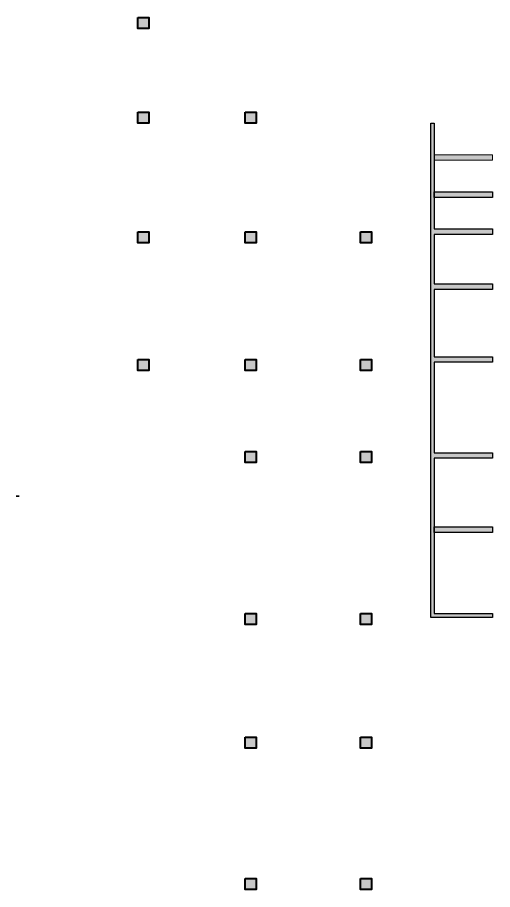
# Model space of a CAD drawing. Header units: millimetres. Extents: x -2800 to 233965, y -10798 to 95800.
# Drawn here: x 182433 to 217000, y 8500 to 72000 of the extents above; entities that cross this region are included whole.
import ezdxf

# ---------------------------------------------------------------- set-up
doc = ezdxf.new("R2010")
doc.units = ezdxf.units.MM
for name, color, linetype, lineweight in [('C1', 20, 'Continuous', 35), ('NDC_S-COLUMN', 4, 'Continuous', 40), ('NDC_S_HATCH COLUMN AND WALL', 251, 'Continuous', 13), ('POD_Core wall_5(B3-B1)$0$NDC_S_HATCH COLUMN AND WALL', 251, 'Continuous', 13), ('POD_Core wall_5(B3-B1)$0$NDC_S_WALL', 6, 'Continuous', 25)]:
    doc.layers.add(name, color=color, linetype=linetype, lineweight=lineweight)

# ---------------------------------------------------------------- blocks, each defined once
blk = doc.blocks.new('cot')
at = {"layer": 'NDC_S_HATCH COLUMN AND WALL', "ltscale": 0.005}
h = blk.add_hatch(color=256, dxfattribs=at)
h.dxf.hatch_style = 1
h.paths.add_polyline_path([(-0.5, 0.5), (0.5, 0.5), (0.5, -0.5), (-0.5, -0.5)])
at = {"layer": 'NDC_S-COLUMN', "ltscale": 0.005}
blk.add_lwpolyline([(-0.5, 0.5), (0.5, 0.5), (0.5, -0.5), (-0.5, -0.5)], close=True, dxfattribs=at)

msp = doc.modelspace()

# ---------------------------------------------------------------- hatches: boundary and pattern name
at = {"layer": 'POD_Core wall_5(B3-B1)$0$NDC_S_HATCH COLUMN AND WALL'}
h = msp.add_hatch(color=256, dxfattribs=at)
h.dxf.hatch_style = 1
h.paths.add_polyline_path([(212750, 56600), (212750, 64300), (212500, 64300), (212500, 28300), (217000, 28300), (217000, 28600), (212750, 28600), (212750, 34500), (212750, 34900), (212750, 39900), (217000, 39900), (217000, 40300), (212750, 40300), (212750, 46900), (217000, 46900), (217000, 47300), (212750, 47300), (212750, 52200), (217000, 52200), (217000, 52600), (212750, 52600), (212750, 56200), (217000, 56200), (217000, 56600)])
h = msp.add_hatch(color=256, dxfattribs=at)
h.dxf.hatch_style = 1
h.paths.add_polyline_path([(212750, 62000), (217000, 62000), (217000, 61600), (212750, 61600)])
h.paths.add_polyline_path([(212750, 59300), (217000, 59300), (217000, 58900), (212750, 58900)])
h = msp.add_hatch(color=256, dxfattribs=at)
h.dxf.hatch_style = 1
h.paths.add_polyline_path([(217000, 34900), (212750, 34900), (212750, 34500), (217000, 34500)])

# ---------------------------------------------------------------- linework, layer by layer
at = {"layer": 'C1', "color": 6}
for p, q in [((182350, 37150), (182544, 37150)), ((182544, 37150), (182550, 37150))]:
    msp.add_line(p, q, dxfattribs=at)
at = {"layer": 'POD_Core wall_5(B3-B1)$0$NDC_S_HATCH COLUMN AND WALL'}
msp.add_lwpolyline([(212750, 62000), (217000, 62000), (217000, 61600), (212750, 61600)], close=True, dxfattribs=at)
at = {"layer": 'POD_Core wall_5(B3-B1)$0$NDC_S_WALL'}
for points in [[(217000, 28300), (212500, 28300), (212500, 64300), (212750, 64300), (212750, 56600), (217000, 56600), (217000, 56200), (212750, 56200), (212750, 52600), (217000, 52600), (217000, 52200), (212750, 52200), (212750, 47300), (217000, 47300), (217000, 46900), (212750, 46900), (212750, 40300), (217000, 40300), (217000, 39900), (212750, 39900), (212750, 34900), (217000, 34900), (217000, 34500), (212750, 34500), (212750, 34900), (212750, 34900), (212750, 34500), (212750, 34500), (212750, 28600), (217000, 28600)], [(212750, 59300), (217000, 59300), (217000, 58900), (212750, 58900)]]:
    msp.add_lwpolyline(points, close=True, dxfattribs=at)

# ---------------------------------------------------------------- block references
at = {"layer": 'NDC_S_HATCH COLUMN AND WALL', "ltscale": 200, "xscale": 800, "yscale": 800}
for p in [(191600, 71600), (191600, 64700), (199400, 64700), (191600, 56000), (199400, 56000), (207800, 56000), (191600, 46700), (199400, 46700), (207800, 46700), (199400, 40000), (207800, 40000), (199400, 28200), (207800, 28200), (199400, 19200), (207800, 19200), (199400, 8900), (207800, 8900)]:
    msp.add_blockref('cot', p, dxfattribs=at)

doc.saveas('drawing.dxf')
